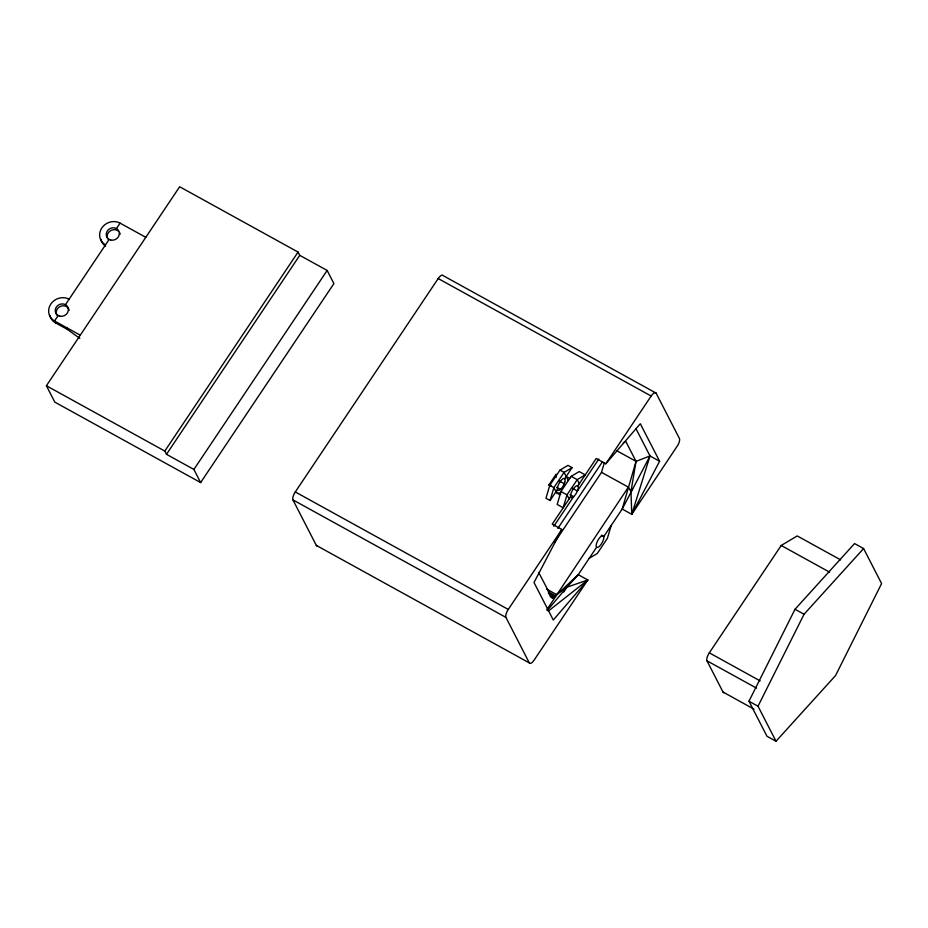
<?xml version="1.0" encoding="UTF-8"?>
<svg xmlns="http://www.w3.org/2000/svg" width="928" height="928" viewBox="0 0 928 928"><rect width="100%" height="100%" fill="white"/><g stroke="black" fill="none" stroke-linecap="round" stroke-linejoin="round"><path stroke-width="1.39" d="M635.866 428.458L650.006 455.973L631.771 514.321L659.599 461.262L650.006 455.973L636.04 461.355L630.97 491.527L631.771 514.321L622.201 509.043L636.04 461.355L625.75 441.345L623.291 442.807M564.642 478.744L572.089 467.631L567.971 465.357L559.967 470.125L549.782 485.356L545.954 498.255L550.06 500.517L557.508 489.404M550.06 500.517L553.888 487.618L564.085 472.398L572.089 467.631M554.387 542.729L601.518 472.34L604.337 462.828M611.227 525.422L607.399 538.321L597.203 553.552L589.199 558.32M570.65 496.654L552.241 524.158L561.834 529.447L534.006 582.494L553.285 620.02L587.795 579.977L578.237 574.699L554.48 596.913L552.009 597.934L538.692 572.448M748.966 701.232L795.018 609.267L854.56 543.564L863.597 548.552L881.6 583.573L835.56 675.549L776.017 741.252L766.969 736.252L748.966 701.232L758.014 706.22L776.017 741.252M758.014 706.22L804.054 614.255L863.597 548.552M650.006 455.973L622.201 509.043L603.78 536.546L601.367 535.212M546.696 609.974L628.384 487.154L601.518 472.34M58.174 315.543L54.532 320.984L55.494 322.863L67.524 329.498L79.808 338.384M65.447 304.674L109.144 239.436M116.429 228.555L120.06 223.126L145.8 237.313M46.4 385.746L179.661 186.748L298.074 252.08L299.744 255.328L327.155 270.442L333.906 283.585L200.645 482.572L54.822 402.126L46.4 385.746L164.813 451.066L166.483 454.314L193.894 469.44L200.645 482.572M164.813 451.066L298.074 252.08M166.483 454.314L299.744 255.328M193.894 469.44L327.155 270.442M546.708 589.141L556.475 594.535L566.892 587.215L587.795 579.977L534.238 659.959A6.705 2.401 -61.1 0 1 529.308 662.894L316.332 545.409L292.935 499.879A6.705 2.401 -61.1 0 1 295.29 491.944L438.19 278.551A6.705 2.401 -61.1 0 1 443.12 275.616L656.096 393.101L679.493 438.631A6.716 2.401 -61.1 0 1 677.811 445.243L631.771 514.321M550.814 485.216A6.705 2.401 -61.1 0 1 548.842 485.042L556.127 474.162A6.705 2.401 -61.1 0 1 555.965 477.526M558.853 494.578L571.207 476.331L579.211 471.563L585.232 474.881L577.228 479.648L566.996 494.844L563.168 507.755L557.183 504.449L561.011 491.55L566.996 494.844L569.119 498.939M577.784 485.994L596.205 458.502L605.798 463.791L640.308 423.748L659.599 461.262M553.784 526.269L573.608 496.654L570.001 494.67M598.815 459.012L577.402 490.993L572.588 488.337M557.809 528.438L602.55 461.622M529.308 662.894L505.911 617.375A6.705 2.401 -61.1 0 1 508.266 609.429L561.834 529.447M605.798 463.791L651.166 396.036A6.705 2.401 -61.1 0 1 656.096 393.101M563.667 592.029L566.892 587.215L578.237 574.699L596.646 547.195M632.571 489.126L630.97 491.527L628.384 487.154M754.023 709.166L723.028 692.056L706.962 660.794A6.705 2.401 -61.1 0 1 709.317 652.848L781.214 545.478L797.233 535.932L840.629 559.874M547.404 610.322L566.892 587.215M548.216 611.169L587.795 579.977M438.19 278.551L651.166 396.036M616.505 450.579L636.04 461.355M781.214 545.478L829.574 572.147M559.967 470.125L564.085 472.398L568.261 480.53M571.207 476.331L577.228 479.648L579.316 483.708M566.173 476.458L569.734 478.43M795.018 609.267L804.054 614.255M559.236 480.971L564.259 483.743M556.696 487.328L560.466 489.404M548.726 484.555L551.058 485.843M549.782 485.356L553.888 487.618L557.02 493.719M555.976 491.689L560.732 494.311M709.317 652.848L760.148 680.897M706.962 660.794L756.552 688.147M548.17 591.809L555.489 595.857M80.26 335.182L54.532 320.984A13.41 12.168 -27.2 0 1 50.843 304.059A13.41 12.168 -27.2 0 1 69.09 299.234M548.378 593.549L554.48 596.913M549.863 595.625L553.529 597.644M550.234 596.646L552.682 597.992M295.29 491.944L508.266 609.429M292.935 499.879L505.911 617.375M66.549 327.619L67.524 329.498M105.502 244.864A13.41 12.168 -27.2 0 1 101.825 227.952A13.41 12.168 -27.2 0 1 120.06 223.126M55.494 322.863A13.41 12.168 -27.2 0 1 49.868 315.404M105.537 246.175A13.41 12.168 -27.2 0 1 100.85 239.285M107.857 239.064A6.705 6.09 -27.2 0 1 110.072 231.002A6.705 6.09 -27.2 0 1 118.68 231.408M119.642 232.673A6.705 6.09 -27.2 0 1 120.199 234.169M56.886 315.184A6.705 6.09 -27.2 0 1 60.645 306.275A6.705 6.09 -27.2 0 1 69.229 310.277M317.457 545.931A6.705 2.401 -61.1 0 1 316.332 545.409M724.153 692.578A6.705 2.401 -61.1 0 1 723.028 692.056M564.746 482.374L564.201 483.894A6.705 2.401 -61.1 0 1 560.558 489.334L559.607 490.065A6.705 2.401 -61.1 0 1 557.624 489.88L557.415 489.056A6.705 2.401 -61.1 0 1 559.978 481.945A6.705 2.401 -61.1 0 1 564.456 478.546L564.908 479.01A6.705 2.401 -61.1 0 1 564.746 482.374M577.9 489.624L577.344 491.144A6.705 2.401 -61.1 0 1 573.701 496.584L572.75 497.315A6.705 2.401 -61.1 0 1 570.778 497.141L570.569 496.306A6.705 2.401 -61.1 0 1 573.133 489.195A6.705 2.401 -61.1 0 1 577.599 485.796L578.051 486.26A6.705 2.401 -61.1 0 1 577.9 489.624M603.664 536.059L603.212 535.595A6.705 2.401 -61.1 0 0 598.27 539.725A6.705 2.401 -61.1 0 0 596.379 546.928L596.843 547.392A6.705 2.401 -61.1 0 0 601.309 543.994A6.705 2.401 -61.1 0 0 603.873 536.894L603.664 536.059M59.717 316.146A6.705 6.09 -27.2 0 0 68.266 308.409A6.705 6.09 -27.2 0 0 57.455 305.788A6.705 6.09 -27.2 0 0 59.717 316.146M110.687 240.027A6.705 6.09 -27.2 0 0 119.236 232.29A6.705 6.09 -27.2 0 0 108.425 229.668A6.705 6.09 -27.2 0 0 110.687 240.027"/></g></svg>
